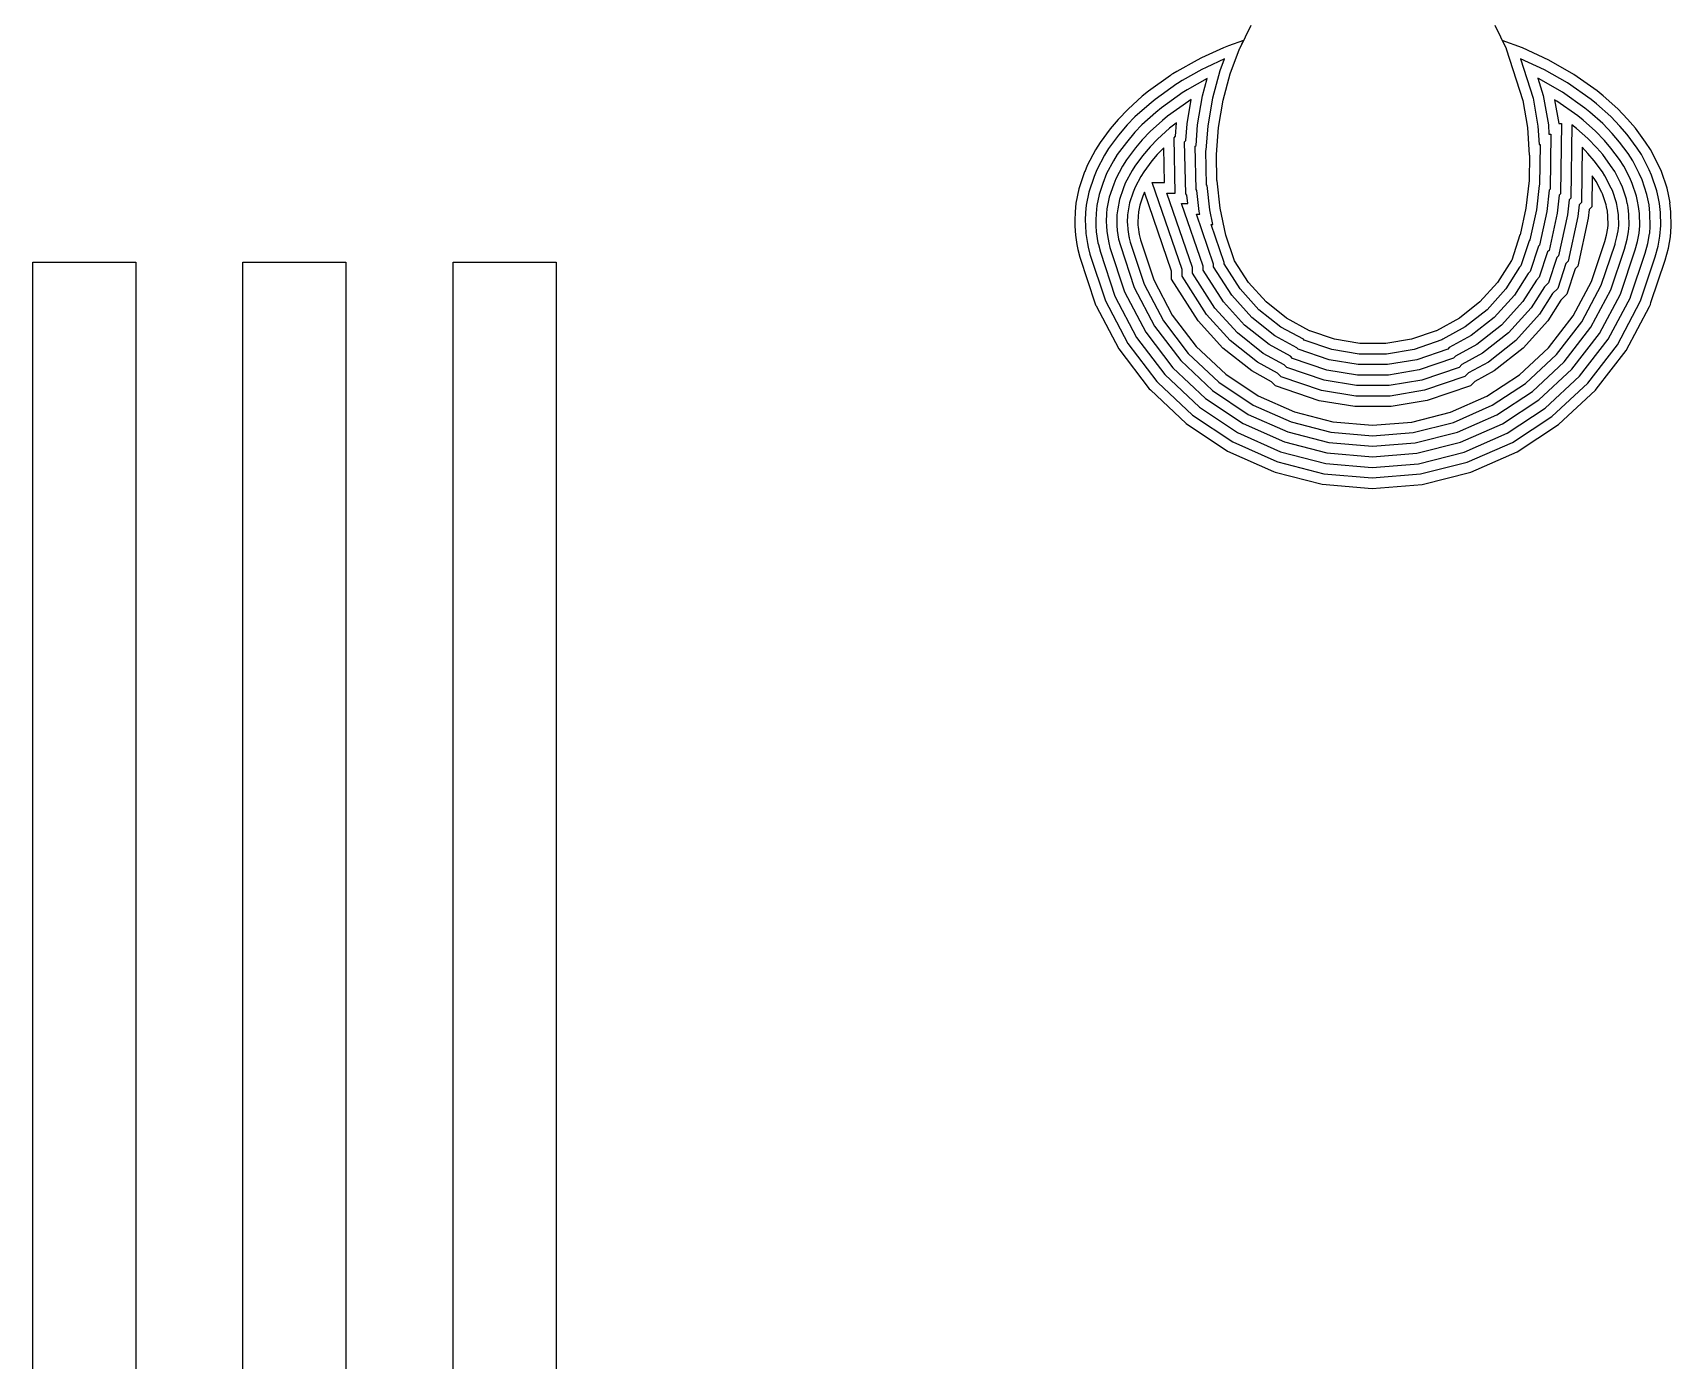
# Model space of a CAD drawing. Header units: millimetres. Extents: x -250 to 4, y -26 to 51.
# Drawn here: x -26.99 to -11.4, y 12.04 to 24.67 of the extents above; entities that cross this region are included whole.
import ezdxf

# ---------------------------------------------------------------- set-up
doc = ezdxf.new("R2010")
doc.units = ezdxf.units.MM
doc.layers.add('1', color=7, linetype='CONTINUOUS')

msp = doc.modelspace()

# ---------------------------------------------------------------- linework, layer by layer
at = {"layer": '1', "color": 0}
for p, q in [((-15.507, 24.521), (-15.399, 24.745)), ((-13.08, 24.744), (-12.973, 24.522)), ((-15.597, 24.281), (-15.509, 24.519)), ((-15.509, 24.519), (-15.507, 24.521)), ((-12.973, 24.522), (-12.971, 24.52)), ((-12.971, 24.52), (-12.814, 24.026)), ((-15.665, 24.029), (-15.597, 24.281)), ((-15.71, 23.77), (-15.665, 24.029)), ((-12.814, 24.026), (-12.77, 23.771)), ((-15.728, 23.512), (-15.71, 23.77)), ((-12.77, 23.771), (-12.752, 23.508)), ((-15.729, 23.511), (-15.728, 23.512)), ((-15.724, 23.265), (-15.729, 23.511)), ((-12.751, 23.508), (-12.754, 23.266)), ((-12.752, 23.508), (-12.751, 23.508)), ((-15.723, 23.264), (-15.724, 23.265)), ((-15.694, 23.002), (-15.723, 23.264)), ((-12.755, 23.265), (-12.784, 23.004)), ((-12.754, 23.266), (-12.755, 23.265)), ((-15.639, 22.747), (-15.694, 23.002)), ((-12.784, 23.004), (-12.839, 22.75)), ((-15.556, 22.503), (-15.64, 22.747)), ((-15.64, 22.747), (-15.639, 22.747)), ((-12.841, 22.748), (-12.92, 22.507)), ((-12.839, 22.75), (-12.841, 22.748)), ((-26.99, 2.51), (-26.99, 22.49)), ((-26.99, 22.49), (-26.01, 22.49)), ((-26.01, 22.49), (-26.01, 2.51)), ((-24.99, 2.51), (-24.99, 22.49)), ((-24.99, 22.49), (-24.01, 22.49)), ((-24.01, 22.49), (-24.01, 2.51)), ((-22.99, 2.51), (-22.99, 22.49)), ((-22.99, 22.49), (-22.01, 22.49)), ((-22.01, 22.49), (-22.01, 2.51)), ((-15.556, 22.502), (-15.556, 22.503)), ((-15.424, 22.296), (-15.556, 22.502)), ((-12.921, 22.506), (-13.054, 22.297)), ((-12.92, 22.507), (-12.921, 22.506)), ((-15.256, 22.11), (-15.424, 22.296)), ((-13.054, 22.297), (-13.223, 22.11)), ((-15.061, 21.956), (-15.256, 22.11)), ((-13.223, 22.11), (-13.417, 21.957)), ((-14.842, 21.836), (-15.061, 21.956)), ((-14.841, 21.835), (-14.842, 21.836)), ((-14.606, 21.755), (-14.841, 21.835)), ((-13.637, 21.836), (-13.872, 21.756)), ((-13.636, 21.837), (-13.637, 21.836)), ((-13.417, 21.957), (-13.636, 21.837)), ((-14.363, 21.715), (-14.606, 21.755)), ((-14.118, 21.715), (-14.363, 21.715)), ((-13.872, 21.756), (-14.118, 21.715))]:
    msp.add_line(p, q, dxfattribs=at)
at = {"layer": '1', "color": 1}
for p, q in [((-15.662, 24.527), (-15.87, 24.432)), ((-15.614, 24.548), (-15.662, 24.528)), ((-15.662, 24.528), (-15.662, 24.527)), ((-15.47, 24.599), (-15.614, 24.547)), ((-15.614, 24.547), (-15.614, 24.548)), ((-15.597, 24.281), (-15.509, 24.519)), ((-15.509, 24.519), (-15.507, 24.521)), ((-15.507, 24.521), (-15.47, 24.599)), ((-12.818, 24.528), (-13.01, 24.599)), ((-13.01, 24.599), (-12.973, 24.522)), ((-12.973, 24.522), (-12.971, 24.52)), ((-12.971, 24.52), (-12.814, 24.026)), ((-12.818, 24.527), (-12.818, 24.528)), ((-12.566, 24.41), (-12.818, 24.527)), ((-15.912, 24.411), (-16.105, 24.303)), ((-15.867, 24.322), (-16.056, 24.216)), ((-15.87, 24.432), (-15.912, 24.411)), ((-15.828, 24.341), (-15.867, 24.322)), ((-15.651, 24.422), (-15.828, 24.341)), ((-15.692, 24.311), (-15.651, 24.422)), ((-12.608, 24.319), (-12.836, 24.425)), ((-12.836, 24.425), (-12.717, 24.05)), ((-12.388, 24.194), (-12.608, 24.319)), ((-12.33, 24.276), (-12.566, 24.41)), ((-16.166, 24.265), (-16.376, 24.115)), ((-16.106, 24.185), (-16.312, 24.038)), ((-16.156, 24.273), (-16.166, 24.265)), ((-16.144, 24.28), (-16.156, 24.273)), ((-16.105, 24.303), (-16.144, 24.28)), ((-16.1, 24.19), (-16.106, 24.185)), ((-16.056, 24.216), (-16.1, 24.19)), ((-15.817, 24.235), (-16.007, 24.128)), ((-15.86, 24.072), (-15.817, 24.235)), ((-15.763, 24.051), (-15.692, 24.311)), ((-15.665, 24.029), (-15.597, 24.281)), ((-12.664, 24.236), (-12.671, 24.239)), ((-12.671, 24.239), (-12.619, 24.074)), ((-12.436, 24.106), (-12.664, 24.236)), ((-12.165, 24.036), (-12.388, 24.194)), ((-12.107, 24.118), (-12.33, 24.276)), ((-16.434, 24.067), (-16.57, 23.946)), ((-16.376, 24.115), (-16.434, 24.067)), ((-16.312, 24.038), (-16.37, 23.99)), ((-16.045, 24.105), (-16.252, 23.958)), ((-15.992, 24.021), (-16.193, 23.878)), ((-16.04, 24.109), (-16.045, 24.105)), ((-16.007, 24.128), (-16.04, 24.109)), ((-16.008, 23.806), (-15.968, 24.036)), ((-15.968, 24.036), (-15.992, 24.021)), ((-15.909, 23.794), (-15.86, 24.072)), ((-15.809, 23.782), (-15.763, 24.051)), ((-15.71, 23.77), (-15.665, 24.029)), ((-12.814, 24.026), (-12.77, 23.771)), ((-12.717, 24.05), (-12.671, 23.783)), ((-12.619, 24.074), (-12.571, 23.795)), ((-12.489, 24.021), (-12.511, 24.034)), ((-12.511, 24.034), (-12.472, 23.808)), ((-12.291, 23.881), (-12.489, 24.021)), ((-12.223, 23.955), (-12.436, 24.106)), ((-12.114, 23.995), (-12.165, 24.036)), ((-12.051, 24.073), (-12.107, 24.118)), ((-11.91, 23.949), (-12.051, 24.073)), ((-16.57, 23.946), (-16.665, 23.847)), ((-16.504, 23.871), (-16.577, 23.794)), ((-16.37, 23.99), (-16.504, 23.871)), ((-16.306, 23.913), (-16.437, 23.797)), ((-16.252, 23.958), (-16.306, 23.913)), ((-16.193, 23.878), (-16.243, 23.836)), ((-12.239, 23.839), (-12.291, 23.881)), ((-12.176, 23.917), (-12.223, 23.955)), ((-12.052, 23.808), (-12.176, 23.917)), ((-11.976, 23.874), (-12.114, 23.995)), ((-11.89, 23.782), (-11.976, 23.874)), ((-11.817, 23.85), (-11.91, 23.949)), ((-11.742, 23.763), (-11.817, 23.85)), ((-16.739, 23.758), (-16.836, 23.629)), ((-16.659, 23.698), (-16.756, 23.569)), ((-16.664, 23.847), (-16.739, 23.758)), ((-16.665, 23.847), (-16.664, 23.847)), ((-16.577, 23.794), (-16.659, 23.698)), ((-16.504, 23.727), (-16.586, 23.629)), ((-16.437, 23.797), (-16.504, 23.727)), ((-16.36, 23.732), (-16.435, 23.654)), ((-16.243, 23.836), (-16.36, 23.732)), ((-16.174, 23.763), (-16.291, 23.658)), ((-16.126, 23.803), (-16.174, 23.763)), ((-16.108, 23.816), (-16.126, 23.803)), ((-16.117, 23.688), (-16.108, 23.816)), ((-16.019, 23.646), (-16.008, 23.806)), ((-15.923, 23.6), (-15.909, 23.794)), ((-15.825, 23.557), (-15.809, 23.782)), ((-15.728, 23.512), (-15.71, 23.77)), ((-12.77, 23.771), (-12.752, 23.508)), ((-12.671, 23.783), (-12.659, 23.608)), ((-12.571, 23.795), (-12.565, 23.708)), ((-12.565, 23.708), (-12.549, 23.708)), ((-12.549, 23.708), (-12.555, 23.182)), ((-12.472, 23.808), (-12.447, 23.808)), ((-12.447, 23.808), (-12.456, 23.14)), ((-12.347, 23.797), (-12.356, 23.098)), ((-12.302, 23.761), (-12.347, 23.797)), ((-12.195, 23.667), (-12.302, 23.761)), ((-12.121, 23.735), (-12.239, 23.839)), ((-12.036, 23.645), (-12.121, 23.735)), ((-11.963, 23.713), (-12.052, 23.808)), ((-11.893, 23.632), (-11.963, 23.713)), ((-11.822, 23.703), (-11.89, 23.782)), ((-11.727, 23.573), (-11.822, 23.703)), ((-11.646, 23.632), (-11.742, 23.763)), ((-16.879, 23.559), (-16.959, 23.409)), ((-16.836, 23.629), (-16.879, 23.559)), ((-16.756, 23.569), (-16.794, 23.507)), ((-16.586, 23.629), (-16.672, 23.514)), ((-16.499, 23.578), (-16.586, 23.463)), ((-16.435, 23.654), (-16.499, 23.578)), ((-16.36, 23.586), (-16.433, 23.5)), ((-16.291, 23.658), (-16.36, 23.586)), ((-16.23, 23.578), (-16.293, 23.512)), ((-16.224, 23.247), (-16.23, 23.578)), ((-16.132, 23.673), (-16.117, 23.688)), ((-16.122, 23.147), (-16.132, 23.673)), ((-16.032, 23.633), (-16.019, 23.646)), ((-16.021, 23.138), (-16.032, 23.633)), ((-15.931, 23.592), (-15.923, 23.6)), ((-15.922, 23.18), (-15.931, 23.592)), ((-15.83, 23.552), (-15.825, 23.557)), ((-15.823, 23.223), (-15.83, 23.552)), ((-12.659, 23.608), (-12.65, 23.608)), ((-12.65, 23.608), (-12.655, 23.224)), ((-12.25, 23.582), (-12.257, 23.056)), ((-12.196, 23.524), (-12.25, 23.582)), ((-12.109, 23.576), (-12.195, 23.667)), ((-12.054, 23.512), (-12.109, 23.576)), ((-11.976, 23.575), (-12.036, 23.645)), ((-11.895, 23.465), (-11.976, 23.575)), ((-11.813, 23.522), (-11.893, 23.632)), ((-11.686, 23.512), (-11.727, 23.573)), ((-11.599, 23.561), (-11.646, 23.632)), ((-11.522, 23.413), (-11.599, 23.561)), ((-16.959, 23.409), (-16.982, 23.349)), ((-16.794, 23.507), (-16.868, 23.367)), ((-16.709, 23.454), (-16.774, 23.332)), ((-16.672, 23.514), (-16.709, 23.454)), ((-16.623, 23.402), (-16.687, 23.281)), ((-16.586, 23.463), (-16.623, 23.402)), ((-16.505, 23.403), (-16.532, 23.36)), ((-16.433, 23.5), (-16.505, 23.403)), ((-16.344, 23.452), (-16.421, 23.348)), ((-16.293, 23.512), (-16.344, 23.452)), ((-15.729, 23.511), (-15.728, 23.512)), ((-15.724, 23.265), (-15.729, 23.511)), ((-12.751, 23.508), (-12.754, 23.266)), ((-12.752, 23.508), (-12.751, 23.508)), ((-12.134, 23.453), (-12.196, 23.524)), ((-12.057, 23.347), (-12.134, 23.453)), ((-11.979, 23.409), (-12.054, 23.512)), ((-11.94, 23.35), (-11.979, 23.409)), ((-11.854, 23.402), (-11.895, 23.465)), ((-11.796, 23.291), (-11.854, 23.402)), ((-11.768, 23.454), (-11.813, 23.522)), ((-11.706, 23.334), (-11.768, 23.454)), ((-11.611, 23.367), (-11.686, 23.512)), ((-11.495, 23.35), (-11.522, 23.413)), ((-16.983, 23.349), (-17.039, 23.187)), ((-16.982, 23.349), (-16.983, 23.349)), ((-16.892, 23.304), (-16.944, 23.154)), ((-16.868, 23.367), (-16.892, 23.304)), ((-16.81, 23.238), (-16.846, 23.134)), ((-16.774, 23.332), (-16.81, 23.238)), ((-16.706, 23.231), (-16.748, 23.108)), ((-16.687, 23.281), (-16.706, 23.231)), ((-16.596, 23.24), (-16.616, 23.187)), ((-16.532, 23.36), (-16.596, 23.24)), ((-16.448, 23.304), (-16.502, 23.204)), ((-16.421, 23.348), (-16.448, 23.304)), ((-16.056, 22.418), (-16.341, 23.247)), ((-16.341, 23.247), (-16.224, 23.247)), ((-15.723, 23.264), (-15.724, 23.265)), ((-15.694, 23.002), (-15.723, 23.264)), ((-12.755, 23.265), (-12.784, 23.004)), ((-12.754, 23.266), (-12.755, 23.265)), ((-12.153, 23.309), (-12.157, 23.014)), ((-12.13, 23.277), (-12.153, 23.309)), ((-12.117, 23.258), (-12.13, 23.277)), ((-12.062, 23.152), (-12.117, 23.258)), ((-12.033, 23.31), (-12.057, 23.347)), ((-11.972, 23.193), (-12.033, 23.31)), ((-11.885, 23.244), (-11.94, 23.35)), ((-11.867, 23.202), (-11.885, 23.244)), ((-11.774, 23.238), (-11.796, 23.291)), ((-11.732, 23.116), (-11.774, 23.238)), ((-11.679, 23.271), (-11.706, 23.334)), ((-11.633, 23.134), (-11.679, 23.271)), ((-11.589, 23.316), (-11.611, 23.367)), ((-11.539, 23.168), (-11.589, 23.316)), ((-11.442, 23.193), (-11.495, 23.35)), ((-17.039, 23.187), (-17.065, 23.051)), ((-16.944, 23.154), (-16.967, 23.032)), ((-16.846, 23.134), (-16.866, 23.027)), ((-16.748, 23.108), (-16.77, 22.995)), ((-16.651, 23.084), (-16.668, 22.995)), ((-16.616, 23.187), (-16.651, 23.084)), ((-16.52, 23.156), (-16.555, 23.055)), ((-16.502, 23.204), (-16.52, 23.156)), ((-16.429, 23.116), (-16.458, 23.031)), ((-16.414, 23.154), (-16.429, 23.116)), ((-16.156, 22.404), (-16.414, 23.154)), ((-15.956, 22.437), (-16.201, 23.147)), ((-16.201, 23.147), (-16.122, 23.147)), ((-16.009, 23.126), (-16.021, 23.138)), ((-16, 23.047), (-16.009, 23.126)), ((-15.914, 23.172), (-15.922, 23.18)), ((-15.892, 22.97), (-15.914, 23.172)), ((-15.818, 23.218), (-15.823, 23.223)), ((-15.793, 22.986), (-15.818, 23.218)), ((-12.66, 23.219), (-12.685, 22.988)), ((-12.655, 23.224), (-12.66, 23.219)), ((-12.564, 23.173), (-12.586, 22.972)), ((-12.555, 23.182), (-12.564, 23.173)), ((-12.469, 23.127), (-12.488, 22.956)), ((-12.456, 23.14), (-12.469, 23.127)), ((-12.373, 23.081), (-12.389, 22.939)), ((-12.356, 23.098), (-12.373, 23.081)), ((-12.056, 23.138), (-12.062, 23.152)), ((-12.022, 23.036), (-12.056, 23.138)), ((-11.962, 23.17), (-11.972, 23.193)), ((-11.923, 23.053), (-11.962, 23.17)), ((-11.829, 23.088), (-11.867, 23.202)), ((-11.82, 23.048), (-11.829, 23.088)), ((-11.722, 23.069), (-11.732, 23.116)), ((-11.624, 23.091), (-11.633, 23.134)), ((-11.613, 23.036), (-11.624, 23.091)), ((-11.527, 23.112), (-11.539, 23.168)), ((-11.526, 23.112), (-11.527, 23.112)), ((-11.514, 23.048), (-11.526, 23.112)), ((-11.429, 23.134), (-11.442, 23.193)), ((-11.413, 23.053), (-11.429, 23.134)), ((-17.074, 22.967), (-17.077, 22.885)), ((-17.065, 23.051), (-17.074, 22.967)), ((-16.974, 22.963), (-16.977, 22.887)), ((-16.967, 23.032), (-16.974, 22.963)), ((-16.874, 22.953), (-16.877, 22.889)), ((-16.866, 23.027), (-16.874, 22.953)), ((-16.774, 22.952), (-16.777, 22.874)), ((-16.77, 22.995), (-16.774, 22.952)), ((-16.675, 22.938), (-16.677, 22.87)), ((-16.668, 22.995), (-16.675, 22.938)), ((-16.574, 22.938), (-16.577, 22.867)), ((-16.57, 22.976), (-16.574, 22.938)), ((-16.555, 23.055), (-16.57, 22.976)), ((-16.475, 22.924), (-16.477, 22.873)), ((-16.47, 22.967), (-16.475, 22.924)), ((-16.458, 23.031), (-16.47, 22.967)), ((-15.856, 22.451), (-16.061, 23.047)), ((-16.061, 23.047), (-16, 23.047)), ((-15.756, 22.47), (-15.92, 22.947)), ((-15.92, 22.947), (-15.887, 22.947)), ((-15.887, 22.947), (-15.892, 22.97)), ((-15.763, 22.847), (-15.793, 22.986)), ((-15.639, 22.747), (-15.694, 23.002)), ((-12.784, 23.004), (-12.839, 22.75)), ((-12.685, 22.988), (-12.747, 22.7)), ((-12.586, 22.972), (-12.656, 22.65)), ((-12.488, 22.956), (-12.564, 22.6)), ((-12.389, 22.939), (-12.473, 22.55)), ((-12.29, 22.923), (-12.381, 22.5)), ((-12.277, 23.035), (-12.29, 22.923)), ((-12.257, 23.056), (-12.277, 23.035)), ((-12.182, 22.989), (-12.191, 22.907)), ((-12.157, 23.014), (-12.182, 22.989)), ((-12.017, 23.014), (-12.022, 23.036)), ((-12.009, 22.974), (-12.017, 23.014)), ((-12.004, 22.928), (-12.009, 22.974)), ((-12.003, 22.84), (-12.004, 22.928)), ((-11.919, 23.037), (-11.923, 23.053)), ((-11.909, 22.982), (-11.92, 23.037)), ((-11.92, 23.037), (-11.919, 23.037)), ((-11.905, 22.94), (-11.909, 22.982)), ((-11.902, 22.838), (-11.905, 22.94)), ((-11.819, 23.048), (-11.82, 23.048)), ((-11.812, 23.008), (-11.819, 23.048)), ((-11.805, 22.941), (-11.812, 23.008)), ((-11.802, 22.842), (-11.805, 22.941)), ((-11.712, 23.019), (-11.722, 23.069)), ((-11.705, 22.953), (-11.712, 23.019)), ((-11.702, 22.835), (-11.705, 22.953)), ((-11.605, 22.955), (-11.613, 23.036)), ((-11.602, 22.829), (-11.605, 22.955)), ((-11.505, 22.963), (-11.514, 23.048)), ((-11.502, 22.837), (-11.505, 22.963)), ((-11.405, 22.968), (-11.414, 23.053)), ((-11.414, 23.053), (-11.413, 23.053)), ((-11.402, 22.829), (-11.405, 22.968)), ((-17.077, 22.885), (-17.076, 22.83)), ((-17.076, 22.83), (-17.07, 22.746)), ((-16.977, 22.887), (-16.976, 22.837)), ((-16.976, 22.837), (-16.971, 22.762)), ((-16.971, 22.762), (-16.956, 22.665)), ((-16.877, 22.889), (-16.876, 22.834)), ((-16.876, 22.834), (-16.872, 22.777)), ((-16.872, 22.777), (-16.856, 22.674)), ((-16.777, 22.874), (-16.776, 22.835)), ((-16.776, 22.835), (-16.772, 22.78)), ((-16.772, 22.78), (-16.76, 22.707)), ((-16.677, 22.87), (-16.676, 22.837)), ((-16.676, 22.837), (-16.672, 22.79)), ((-16.672, 22.79), (-16.659, 22.709)), ((-16.577, 22.867), (-16.576, 22.849)), ((-16.576, 22.849), (-16.572, 22.801)), ((-16.572, 22.801), (-16.562, 22.734)), ((-16.477, 22.873), (-16.476, 22.841)), ((-16.476, 22.841), (-16.474, 22.822)), ((-16.474, 22.822), (-16.464, 22.753)), ((-15.656, 22.485), (-15.78, 22.847)), ((-15.78, 22.847), (-15.763, 22.847)), ((-12.191, 22.907), (-12.29, 22.451)), ((-12.017, 22.746), (-12.005, 22.811)), ((-12.005, 22.811), (-12.003, 22.84)), ((-11.918, 22.729), (-11.907, 22.787)), ((-11.907, 22.787), (-11.902, 22.838)), ((-11.821, 22.707), (-11.808, 22.778)), ((-11.808, 22.778), (-11.802, 22.842)), ((-11.723, 22.684), (-11.708, 22.765)), ((-11.708, 22.765), (-11.702, 22.835)), ((-11.625, 22.665), (-11.608, 22.759)), ((-11.608, 22.759), (-11.607, 22.764)), ((-11.607, 22.764), (-11.602, 22.829)), ((-11.51, 22.737), (-11.502, 22.837)), ((-11.41, 22.729), (-11.402, 22.829)), ((-17.07, 22.746), (-17.056, 22.657)), ((-17.056, 22.657), (-17.057, 22.657)), ((-17.057, 22.657), (-17.046, 22.608)), ((-17.046, 22.608), (-17.027, 22.535)), ((-16.956, 22.665), (-16.949, 22.633)), ((-16.949, 22.633), (-16.932, 22.566)), ((-16.856, 22.674), (-16.852, 22.658)), ((-16.852, 22.658), (-16.833, 22.585)), ((-16.76, 22.707), (-16.753, 22.674)), ((-16.753, 22.674), (-16.742, 22.629)), ((-16.742, 22.629), (-16.603, 22.207)), ((-16.659, 22.709), (-16.643, 22.649)), ((-16.643, 22.649), (-16.511, 22.248)), ((-16.562, 22.734), (-16.559, 22.723)), ((-16.559, 22.723), (-16.558, 22.718)), ((-16.558, 22.718), (-16.548, 22.679)), ((-16.548, 22.679), (-16.416, 22.28)), ((-16.464, 22.753), (-16.45, 22.703)), ((-16.45, 22.703), (-16.325, 22.322)), ((-15.556, 22.503), (-15.64, 22.747)), ((-15.64, 22.747), (-15.639, 22.747)), ((-12.841, 22.748), (-12.92, 22.507)), ((-12.839, 22.75), (-12.841, 22.748)), ((-12.754, 22.693), (-12.832, 22.453)), ((-12.747, 22.7), (-12.754, 22.693)), ((-12.666, 22.64), (-12.745, 22.399)), ((-12.656, 22.65), (-12.666, 22.64)), ((-12.162, 22.304), (-12.034, 22.686)), ((-12.067, 22.271), (-11.936, 22.661)), ((-12.034, 22.686), (-12.017, 22.746)), ((-11.977, 22.226), (-11.846, 22.614)), ((-11.936, 22.662), (-11.934, 22.668)), ((-11.936, 22.661), (-11.936, 22.662)), ((-11.934, 22.668), (-11.918, 22.729)), ((-11.885, 22.186), (-11.744, 22.605)), ((-11.846, 22.614), (-11.821, 22.707)), ((-11.744, 22.605), (-11.723, 22.684)), ((-11.65, 22.573), (-11.625, 22.665)), ((-11.554, 22.541), (-11.527, 22.641)), ((-11.527, 22.641), (-11.51, 22.737)), ((-11.46, 22.509), (-11.429, 22.623)), ((-11.429, 22.623), (-11.41, 22.729)), ((-17.027, 22.535), (-16.881, 22.092)), ((-16.932, 22.566), (-16.789, 22.131)), ((-16.833, 22.585), (-16.695, 22.167)), ((-15.856, 22.414), (-15.856, 22.451)), ((-15.756, 22.443), (-15.756, 22.47)), ((-15.656, 22.473), (-15.656, 22.485)), ((-15.504, 22.235), (-15.656, 22.473)), ((-15.556, 22.502), (-15.556, 22.503)), ((-15.424, 22.296), (-15.556, 22.502)), ((-12.921, 22.506), (-13.054, 22.297)), ((-12.92, 22.507), (-12.921, 22.506)), ((-12.832, 22.453), (-12.844, 22.441)), ((-12.579, 22.586), (-12.657, 22.346)), ((-12.564, 22.6), (-12.579, 22.586)), ((-12.491, 22.532), (-12.57, 22.292)), ((-12.473, 22.55), (-12.491, 22.532)), ((-12.404, 22.477), (-12.482, 22.238)), ((-12.381, 22.5), (-12.404, 22.477)), ((-12.29, 22.451), (-12.315, 22.426)), ((-11.789, 22.158), (-11.65, 22.573)), ((-11.692, 22.131), (-11.555, 22.541)), ((-11.596, 22.104), (-11.46, 22.509)), ((-11.555, 22.541), (-11.554, 22.541)), ((-16.325, 22.322), (-16.149, 21.986)), ((-16.156, 22.326), (-16.156, 22.404)), ((-15.902, 21.931), (-16.156, 22.326)), ((-16.056, 22.356), (-16.056, 22.418)), ((-15.823, 21.991), (-16.056, 22.356)), ((-15.956, 22.385), (-15.956, 22.437)), ((-15.743, 22.052), (-15.956, 22.385)), ((-15.663, 22.113), (-15.856, 22.414)), ((-15.583, 22.174), (-15.756, 22.443)), ((-15.256, 22.11), (-15.424, 22.296)), ((-13.054, 22.297), (-13.223, 22.11)), ((-12.844, 22.441), (-12.974, 22.236)), ((-12.763, 22.381), (-12.894, 22.175)), ((-12.685, 22.318), (-12.814, 22.115)), ((-12.745, 22.399), (-12.763, 22.381)), ((-12.657, 22.346), (-12.685, 22.318)), ((-12.57, 22.292), (-12.608, 22.254)), ((-12.315, 22.426), (-12.394, 22.184)), ((-12.335, 21.978), (-12.162, 22.304)), ((-16.695, 22.167), (-16.488, 21.771)), ((-16.603, 22.207), (-16.402, 21.823)), ((-16.511, 22.248), (-16.319, 21.879)), ((-16.416, 22.28), (-16.234, 21.932)), ((-15.393, 21.963), (-15.583, 22.174)), ((-15.325, 22.037), (-15.504, 22.235)), ((-12.974, 22.236), (-13.154, 22.037)), ((-12.894, 22.175), (-13.086, 21.963)), ((-12.608, 22.254), (-12.735, 22.054)), ((-12.53, 22.19), (-12.655, 21.993)), ((-12.482, 22.238), (-12.53, 22.19)), ((-12.394, 22.184), (-12.451, 22.128)), ((-12.253, 21.921), (-12.067, 22.271)), ((-12.166, 21.871), (-11.977, 22.226)), ((-12.085, 21.81), (-11.885, 22.186)), ((-12.001, 21.755), (-11.79, 22.152)), ((-11.79, 22.152), (-11.789, 22.158)), ((-16.881, 22.092), (-16.875, 22.078)), ((-16.875, 22.078), (-16.872, 22.074)), ((-16.872, 22.074), (-16.658, 21.664)), ((-16.789, 22.131), (-16.787, 22.127)), ((-16.787, 22.127), (-16.572, 21.716)), ((-16.149, 21.986), (-15.922, 21.688)), ((-15.599, 21.744), (-15.823, 21.991)), ((-15.53, 21.817), (-15.743, 22.052)), ((-15.462, 21.89), (-15.663, 22.113)), ((-15.116, 21.872), (-15.325, 22.037)), ((-15.061, 21.956), (-15.256, 22.11)), ((-13.223, 22.11), (-13.417, 21.957)), ((-13.154, 22.037), (-13.362, 21.873)), ((-12.814, 22.115), (-13.017, 21.89)), ((-12.735, 22.054), (-12.949, 21.817)), ((-12.655, 21.993), (-12.88, 21.743)), ((-12.451, 22.128), (-12.575, 21.932)), ((-11.914, 21.704), (-11.696, 22.115)), ((-11.83, 21.65), (-11.608, 22.068)), ((-11.696, 22.115), (-11.692, 22.131)), ((-11.608, 22.068), (-11.6, 22.086)), ((-11.6, 22.086), (-11.596, 22.104)), ((-16.319, 21.879), (-16.069, 21.552)), ((-16.234, 21.932), (-15.997, 21.621)), ((-15.667, 21.67), (-15.902, 21.931)), ((-15.227, 21.705), (-15.462, 21.89)), ((-15.172, 21.789), (-15.393, 21.963)), ((-14.902, 21.755), (-15.116, 21.872)), ((-14.842, 21.836), (-15.061, 21.956)), ((-14.841, 21.835), (-14.842, 21.836)), ((-14.606, 21.755), (-14.841, 21.835)), ((-13.637, 21.836), (-13.872, 21.756)), ((-13.636, 21.837), (-13.637, 21.836)), ((-13.417, 21.957), (-13.636, 21.837)), ((-13.362, 21.873), (-13.576, 21.756)), ((-13.086, 21.963), (-13.306, 21.79)), ((-13.017, 21.89), (-13.251, 21.706)), ((-12.575, 21.932), (-12.812, 21.67)), ((-12.569, 21.675), (-12.335, 21.978)), ((-12.493, 21.609), (-12.253, 21.921)), ((-12.42, 21.54), (-12.166, 21.871)), ((-16.572, 21.716), (-16.297, 21.355)), ((-16.488, 21.771), (-16.22, 21.419)), ((-16.402, 21.823), (-16.144, 21.485)), ((-15.922, 21.688), (-15.639, 21.423)), ((-15.393, 21.454), (-15.667, 21.67)), ((-15.338, 21.538), (-15.599, 21.744)), ((-15.283, 21.621), (-15.53, 21.817)), ((-15.024, 21.594), (-15.227, 21.705)), ((-14.964, 21.675), (-15.172, 21.789)), ((-14.95, 21.661), (-14.964, 21.675)), ((-14.895, 21.748), (-14.902, 21.755)), ((-14.63, 21.658), (-14.895, 21.748)), ((-14.363, 21.715), (-14.606, 21.755)), ((-14.118, 21.715), (-14.363, 21.715)), ((-13.872, 21.756), (-14.118, 21.715)), ((-13.583, 21.749), (-13.848, 21.659)), ((-13.576, 21.756), (-13.583, 21.749)), ((-13.514, 21.676), (-13.528, 21.662)), ((-13.306, 21.79), (-13.514, 21.676)), ((-13.251, 21.706), (-13.454, 21.595)), ((-12.949, 21.817), (-13.196, 21.622)), ((-12.88, 21.743), (-13.14, 21.539)), ((-12.812, 21.67), (-13.085, 21.455)), ((-12.847, 21.417), (-12.569, 21.675)), ((-12.347, 21.472), (-12.085, 21.81)), ((-12.274, 21.403), (-12.001, 21.755)), ((-12.196, 21.339), (-11.914, 21.704)), ((-16.658, 21.664), (-16.368, 21.284)), ((-16.069, 21.552), (-15.766, 21.268)), ((-15.997, 21.621), (-15.706, 21.348)), ((-15.147, 21.434), (-15.338, 21.538)), ((-15.085, 21.513), (-15.283, 21.621)), ((-15.058, 21.486), (-15.085, 21.513)), ((-15.004, 21.574), (-15.024, 21.594)), ((-14.679, 21.463), (-15.004, 21.574)), ((-14.655, 21.56), (-14.95, 21.661)), ((-14.379, 21.515), (-14.655, 21.56)), ((-14.371, 21.615), (-14.63, 21.658)), ((-14.101, 21.515), (-14.379, 21.515)), ((-14.11, 21.615), (-14.371, 21.615)), ((-13.848, 21.659), (-14.11, 21.615)), ((-13.823, 21.561), (-14.101, 21.515)), ((-13.528, 21.662), (-13.823, 21.561)), ((-13.474, 21.575), (-13.799, 21.464)), ((-13.454, 21.595), (-13.474, 21.575)), ((-13.393, 21.514), (-13.42, 21.487)), ((-13.196, 21.622), (-13.393, 21.514)), ((-13.14, 21.539), (-13.331, 21.435)), ((-12.788, 21.336), (-12.493, 21.609)), ((-12.722, 21.26), (-12.42, 21.54)), ((-12.115, 21.281), (-11.83, 21.65)), ((-16.22, 21.419), (-15.89, 21.109)), ((-16.144, 21.485), (-15.833, 21.193)), ((-15.639, 21.423), (-15.332, 21.218)), ((-15.206, 21.352), (-15.393, 21.454)), ((-15.112, 21.399), (-15.147, 21.434)), ((-14.728, 21.268), (-15.112, 21.399)), ((-14.704, 21.366), (-15.058, 21.486)), ((-14.396, 21.315), (-14.704, 21.366)), ((-14.388, 21.415), (-14.679, 21.463)), ((-14.093, 21.415), (-14.388, 21.415)), ((-13.799, 21.464), (-14.093, 21.415)), ((-13.774, 21.367), (-14.085, 21.315)), ((-13.42, 21.487), (-13.774, 21.367)), ((-13.366, 21.4), (-13.75, 21.27)), ((-13.331, 21.435), (-13.366, 21.4)), ((-13.085, 21.455), (-13.272, 21.353)), ((-13.157, 21.213), (-12.847, 21.417)), ((-12.663, 21.179), (-12.347, 21.472)), ((-12.6, 21.101), (-12.274, 21.403)), ((-16.368, 21.284), (-16.357, 21.273)), ((-16.357, 21.273), (-16.017, 20.954)), ((-16.297, 21.355), (-16.286, 21.344)), ((-16.286, 21.344), (-15.956, 21.034)), ((-15.766, 21.268), (-15.427, 21.041)), ((-15.706, 21.348), (-15.379, 21.13)), ((-15.332, 21.218), (-14.987, 21.064)), ((-15.167, 21.312), (-15.206, 21.352)), ((-14.752, 21.171), (-15.167, 21.312)), ((-14.404, 21.215), (-14.728, 21.268)), ((-14.077, 21.215), (-14.404, 21.215)), ((-14.085, 21.315), (-14.396, 21.315)), ((-13.75, 21.27), (-14.077, 21.215)), ((-13.311, 21.313), (-13.725, 21.172)), ((-13.502, 21.061), (-13.157, 21.213)), ((-13.272, 21.353), (-13.311, 21.313)), ((-13.104, 21.128), (-12.788, 21.336)), ((-13.062, 21.036), (-12.722, 21.26)), ((-12.538, 21.022), (-12.197, 21.338)), ((-12.475, 20.944), (-12.121, 21.272)), ((-12.197, 21.338), (-12.196, 21.339)), ((-12.121, 21.272), (-12.115, 21.281)), ((-15.89, 21.109), (-15.528, 20.868)), ((-15.833, 21.193), (-15.474, 20.953)), ((-15.379, 21.13), (-15.018, 20.969)), ((-14.987, 21.064), (-14.623, 20.971)), ((-14.412, 21.115), (-14.752, 21.171)), ((-14.068, 21.115), (-14.412, 21.115)), ((-13.725, 21.172), (-14.068, 21.115)), ((-13.87, 20.968), (-13.502, 21.061)), ((-13.473, 20.965), (-13.104, 21.128)), ((-13.008, 20.951), (-12.663, 21.179)), ((-12.964, 20.861), (-12.6, 21.101)), ((-16.017, 20.954), (-15.623, 20.691)), ((-15.956, 21.034), (-15.573, 20.778)), ((-15.474, 20.953), (-15.082, 20.779)), ((-15.427, 21.041), (-15.051, 20.874)), ((-15.018, 20.969), (-14.639, 20.871)), ((-14.623, 20.971), (-14.244, 20.938)), ((-14.244, 20.938), (-13.87, 20.968)), ((-13.856, 20.868), (-13.473, 20.965)), ((-13.435, 20.871), (-13.062, 21.036)), ((-13.407, 20.775), (-13.008, 20.951)), ((-12.913, 20.774), (-12.538, 21.022)), ((-12.869, 20.684), (-12.475, 20.944)), ((-15.573, 20.778), (-15.154, 20.591)), ((-15.528, 20.868), (-15.119, 20.686)), ((-15.082, 20.779), (-14.677, 20.674)), ((-15.051, 20.874), (-14.661, 20.773)), ((-14.661, 20.773), (-14.245, 20.738)), ((-14.639, 20.871), (-14.244, 20.837)), ((-14.245, 20.738), (-13.837, 20.77)), ((-14.244, 20.837), (-13.856, 20.868)), ((-13.837, 20.77), (-13.435, 20.871)), ((-13.821, 20.671), (-13.407, 20.775)), ((-13.372, 20.681), (-12.964, 20.861)), ((-13.342, 20.585), (-12.913, 20.774)), ((-15.623, 20.691), (-15.187, 20.497)), ((-15.154, 20.591), (-15.145, 20.589)), ((-15.145, 20.589), (-14.708, 20.476)), ((-15.119, 20.686), (-14.687, 20.574)), ((-14.677, 20.674), (-14.245, 20.637)), ((-14.245, 20.637), (-13.821, 20.671)), ((-13.807, 20.571), (-13.372, 20.681)), ((-13.786, 20.474), (-13.342, 20.585)), ((-13.307, 20.491), (-12.869, 20.684)), ((-15.187, 20.497), (-15.17, 20.492)), ((-15.17, 20.492), (-14.724, 20.377)), ((-14.708, 20.476), (-14.246, 20.437)), ((-14.687, 20.574), (-14.246, 20.536)), ((-14.246, 20.536), (-13.807, 20.571)), ((-14.246, 20.437), (-13.786, 20.474)), ((-13.772, 20.374), (-13.307, 20.491)), ((-14.724, 20.377), (-14.247, 20.336)), ((-14.247, 20.336), (-13.772, 20.374))]:
    msp.add_line(p, q, dxfattribs=at)

doc.saveas('drawing.dxf')
